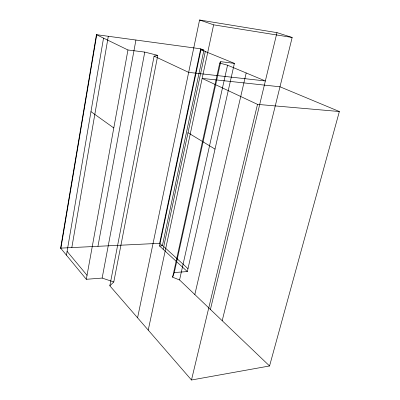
<?xml version="1.0" encoding="UTF-8"?>
<svg xmlns="http://www.w3.org/2000/svg" width="400" height="400" viewBox="0 0 400 400"><rect width="100%" height="100%" fill="white"/><g stroke="black" fill="none" stroke-linecap="round" stroke-linejoin="round"><path stroke-width="0.6" d="M96.44 34.67L127.95 49.975L144.765 52.09L157.775 55.375L113.79 281.955L102.145 278.075L86.31 279.29L60.635 248.125L96.44 34.67L200.68 48.825L203.94 50.145L162.36 245.81L159.51 245.955L200.955 49.745L203.94 50.145M60.855 248.395L96.71 34.8M66.445 255.18L103.53 38.11M71.825 247.585L108.305 36.28M86.31 279.29L127.95 49.975M97.95 246.315L135.925 40.03M102.145 278.075L144.765 52.09M339.365 111.525L257.505 104.375L202.145 78.405L279.98 86.785L339.365 111.525L269.56 365.965L191.485 380L109.83 285.81L154.085 56.135L157.775 55.375M137.57 317.81L199.565 20L276.975 32.635L292.17 37.46L222.19 320.7M162.36 245.81L159.635 243.32L200.68 48.825M163.15 249.305L205.31 51.52M148.23 330.105L213.625 24.83L199.565 20M172.61 277.205L219.73 63.08L220.755 61.66L234.4 63.38L187.335 271.555L174.285 272.555L172.61 277.205L179.565 279.965L269.56 365.965M174.285 272.555L220.755 61.66M179.565 279.965L227.555 65.195L219.73 63.08M194.825 294.55L246.19 72.97M191.485 380L257.505 104.375M210.415 309.445L276.975 32.635M109.83 285.81L113.79 281.955M60.635 248.125L159.635 243.32M213.625 24.83L292.17 37.46M200.955 49.745L234.4 63.38M227.555 65.195L265.355 80.965L188.66 72.375L154.085 56.135M188.005 132.725L215.02 149.1M90.965 111.645L113.79 127.96M163.74 246.55L187.99 268.67M159.51 245.955L187.335 271.555M67.095 251.375L87.035 275.295"/></g></svg>
